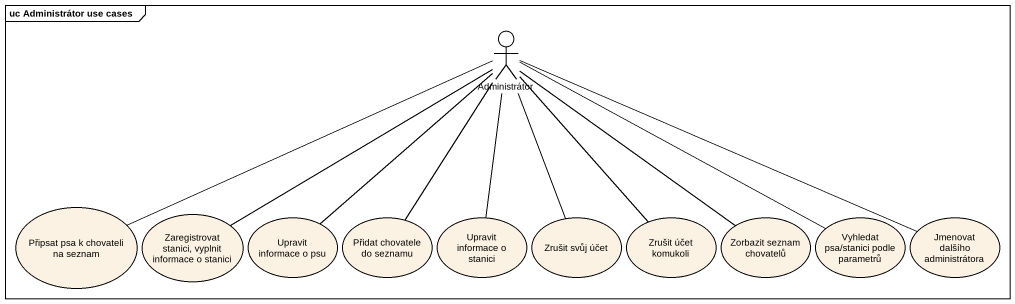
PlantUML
@startuml
mainframe uc Administrátor use cases
actor Administrátor
usecase "Připsat psa k chovateli na seznam" as Připsat_psa_k_chovateli_na
usecase "Zaregistrovat stanici, vyplnit informace o stanici" as Zaregistrovat_stanici
usecase "Upravit informace o psu" as Upravit_informace_o_psu
usecase "Přidat chovatele do seznamu" as Přidat_chovatele_do_seznamu
usecase "Upravit informace o stanici" as Upravit_informace_o_stanici
usecase "Zrušit svůj účet" as Zrušit_svůj_účet
usecase "Zrušit účet komukoli" as Zrušit_účet_komukoli
usecase "Zorbazit seznam chovatelů" as Zorbazit_seznam_chovatelů
usecase "Vyhledat psa/stanici podle parametrů" as Vyhledat_psa_stanici_podle
usecase "Jmenovat dalšího administrátora" as Jmenovat_dalšího
Administrátor -left- Připsat_psa_k_chovateli_na
Administrátor -left- Zaregistrovat_stanici
Administrátor -- Upravit_informace_o_psu
Administrátor -- Přidat_chovatele_do_seznamu
Administrátor -- Upravit_informace_o_stanici
Administrátor -- Zrušit_svůj_účet
Administrátor -- Zrušit_účet_komukoli
Administrátor -- Zorbazit_seznam_chovatelů
Administrátor -right- Vyhledat_psa_stanici_podle
Administrátor -right- Jmenovat_dalšího
@enduml
